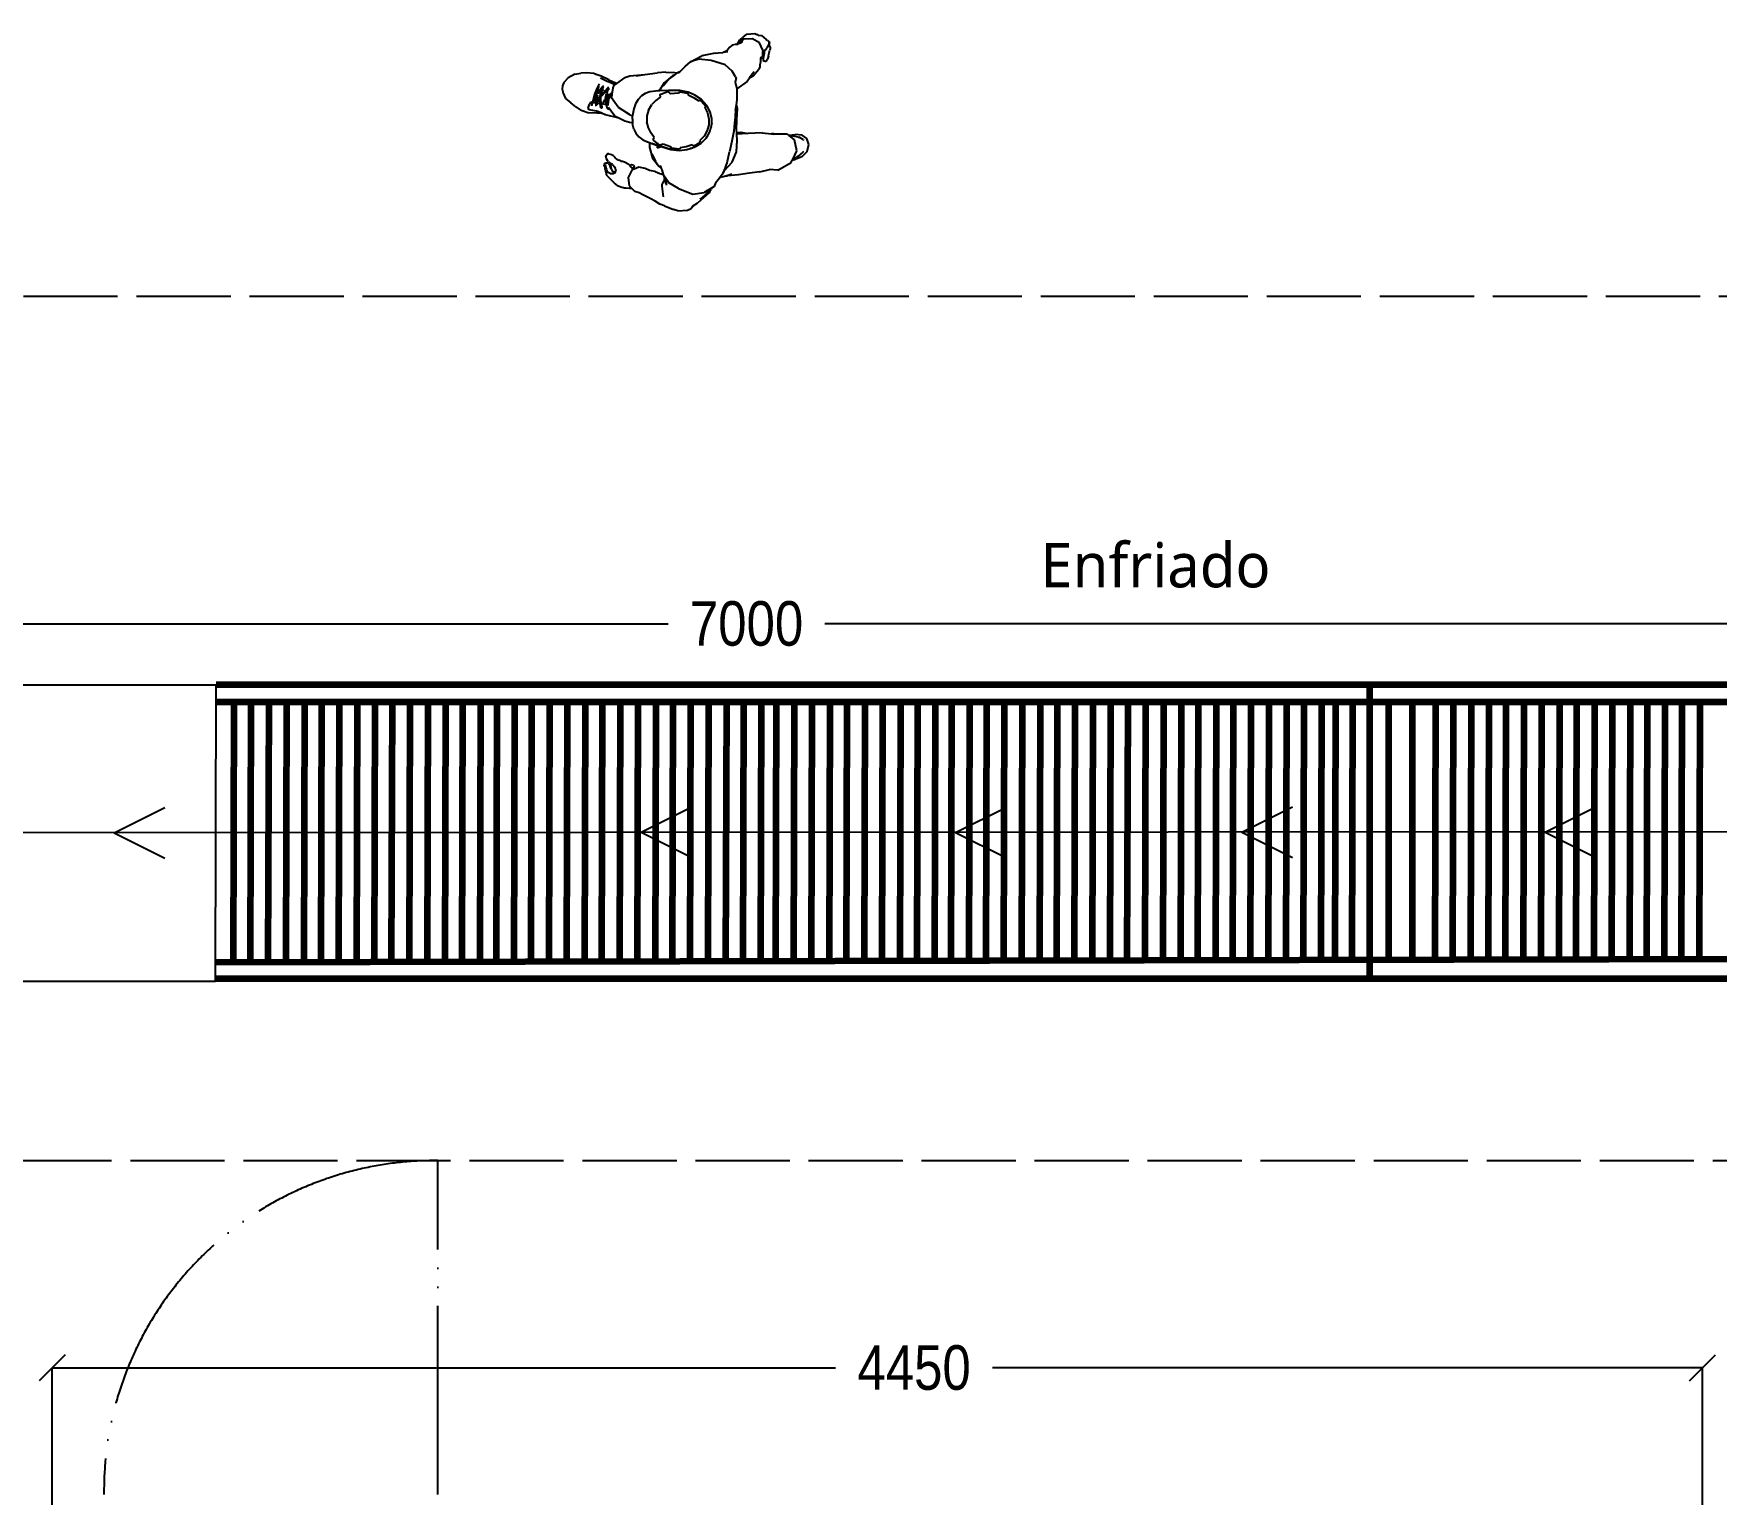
# Model space of a CAD drawing. Header units: millimetres. Extents: x 44692 to 172587, y -26854 to 14445.
# Drawn here: x 64003 to 68541, y -8084 to -4145 of the extents above; entities that cross this region are included whole.
import ezdxf

# ---------------------------------------------------------------- set-up
doc = ezdxf.new("R2010")
doc.units = ezdxf.units.MM
doc.header["$LTSCALE"] = 100
doc.linetypes.add('DASHEDX2', pattern=[3.048, 2.54, -0.508])
doc.linetypes.add('DIVIDEX2', pattern=[6.604, 5.08, -0.508, 0, -0.508, 0, -0.508])
for name, color, linetype in [('Area circulacion', 50, 'DASHEDX2'), ('Cotas secundarias', 41, 'Continuous'), ('Flujo linea A', 4, 'Continuous'), ('Maquinas', 200, 'Continuous'), ('Personal', 171, 'Continuous'), ('Puertas', 43, 'DIVIDEX2'), ('rotulo', 211, 'Continuous')]:
    doc.layers.add(name, color=color, linetype=linetype)
doc.styles.add('OpenSans', font='OpenSans-Regular.ttf')
doc.styles.add('OpenSansCondensed-Light', font='OpenSansCondensed-Light.ttf')
doc.dimstyles.new('Cotas Mateo', dxfattribs={"dimtxt": 120, "dimasz": 70, "dimexe": 0.375, "dimexo": 0.125, "dimgap": 0.1, "dimtad": 1, "dimdec": 0, "dimzin": 12, "dimdsep": 46, "dimtxsty": 'OpenSansCondensed-Light', "dimblk": 'OBLIQUE', "dimcen": 2.5, "dimazin": 3, "dimtfac": 0.5, "dimtdec": 0, "dimtmove": 2, "dimatfit": 3, "dimarcsym": 0})

# ---------------------------------------------------------------- blocks, each defined once
blk = doc.blocks.new('_OBLIQUE')
at = {"color": 0, "linetype": 'ByBlock'}
blk.add_line((-0.5, -0.5), (0.5, 0.5), dxfattribs=at)
blk = doc.blocks.new('*D77')
at = {"layer": 'Cotas secundarias', "color": 0, "lineweight": -2, "transparency": 16777216}
for p, q in [((64053.1, -8184), (64053.1, -7742.5)), ((64053.1, -7742.9), (66165.7, -7742.9)), ((68503.1, -7742.9), (66588.8, -7742.9)), ((68503.1, -8183.9), (68503.1, -7742.5))]:
    blk.add_line(p, q, dxfattribs=at)
at = {"layer": 'Defpoints', "color": 0, "transparency": 16777216}
for p in [(68503.1, -7742.9), (64053.1, -8184.1), (68503.1, -8184.1)]:
    blk.add_point(p, dxfattribs=at)
at = {"layer": 'Cotas secundarias', "color": 0, "lineweight": -2, "transparency": 16777216, "xscale": 70, "yscale": 70, "zscale": 70, "rotation": 180}
blk.add_blockref('_OBLIQUE', (64053.1, -7742.9), dxfattribs=at)
at = {"layer": 'Cotas secundarias', "color": 0, "lineweight": -2, "transparency": 16777216, "xscale": 70, "yscale": 70, "zscale": 70}
blk.add_blockref('_OBLIQUE', (68503.1, -7742.9), dxfattribs=at)
at = {"layer": 'Cotas secundarias', "color": 0, "transparency": 16777216, "insert": (66377.3, -7742.9), "char_height": 120, "attachment_point": 5, "style": 'OpenSansCondensed-Light'}
blk.add_mtext('4450', dxfattribs=at)
blk = doc.blocks.new('*D79')
at = {"layer": 'Cotas secundarias', "color": 0, "lineweight": -2, "transparency": 16777216}
for p, q in [((61893.7, -6091.3), (61893.7, -5735.9)), ((61893.7, -5736.3), (65713.9, -5736.3)), ((68893.7, -5736.3), (66137, -5736.3)), ((68893.7, -5953.4), (68893.7, -5735.9))]:
    blk.add_line(p, q, dxfattribs=at)
at = {"layer": 'Defpoints', "color": 0, "transparency": 16777216}
for p in [(68893.7, -5736.3), (68893.7, -5953.5), (61893.7, -6091.4)]:
    blk.add_point(p, dxfattribs=at)
at = {"layer": 'Cotas secundarias', "color": 0, "lineweight": -2, "transparency": 16777216, "xscale": 70, "yscale": 70, "zscale": 70, "rotation": 180}
blk.add_blockref('_OBLIQUE', (61893.7, -5736.3), dxfattribs=at)
at = {"layer": 'Cotas secundarias', "color": 0, "lineweight": -2, "transparency": 16777216, "xscale": 70, "yscale": 70, "zscale": 70}
blk.add_blockref('_OBLIQUE', (68893.7, -5736.3), dxfattribs=at)
at = {"layer": 'Cotas secundarias', "color": 0, "transparency": 16777216, "insert": (65925.5, -5736.3), "char_height": 120, "attachment_point": 5, "style": 'OpenSansCondensed-Light'}
blk.add_mtext('7000', dxfattribs=at)

msp = doc.modelspace()

# ---------------------------------------------------------------- linework, layer by layer
at = {"layer": 'Area circulacion', "color": 2, "linetype": 'DASHEDX2'}
for p, q in [((58184.399, -4852.442), (72058.876, -4852.442)), ((61825.47, -7183.835), (68762.546, -7183.835))]:
    msp.add_line(p, q, dxfattribs=at)
at = {"layer": 'Flujo linea A'}
for p, q in [((64220.008, -6299.905), (64356.732, -6231.542)), ((65640.931, -6298.718), (65777.655, -6230.356)), ((66489.381, -6299.373), (66626.105, -6231.011)), ((67260.656, -6298.341), (67397.38, -6229.978)), ((68078.737, -6298.546), (68215.462, -6230.184)), ((69004.127, -6297.33), (61893.713, -6301.358)), ((64220.008, -6299.905), (64356.732, -6368.267)), ((65640.931, -6298.718), (65777.655, -6367.08)), ((66489.381, -6299.373), (66626.105, -6367.735)), ((67260.656, -6298.341), (67397.38, -6366.703)), ((68078.737, -6298.546), (68215.462, -6366.908))]:
    msp.add_line(p, q, dxfattribs=at)
at = {"layer": 'Maquinas'}
for p, q in [((63893.713, -5901.383), (64495.566, -5901.383)), ((64493.713, -6701.333), (64495.566, -5901.383)), ((64493.713, -6701.333), (63893.713, -6701.333))]:
    msp.add_line(p, q, dxfattribs=at)
at = {"layer": 'Maquinas', "lineweight": 100}
for p, q in [((68816.958, -5901.383), (64495.566, -5901.383)), ((67606.518, -6693.351), (67606.518, -5901.383)), ((64495.46, -5947.003), (68816.958, -5946.828)), ((64541.792, -6648.569), (64543.643, -5947.13)), ((64587.808, -6648.432), (64589.66, -5946.723)), ((64635.886, -6648.289), (64637.738, -5946.85)), ((64684.057, -6648.146), (64685.909, -5946.437)), ((64732.135, -6648.003), (64733.987, -5946.564)), ((64778.152, -6647.866), (64780.004, -5946.157)), ((64826.23, -6647.723), (64828.082, -5946.284)), ((64874.414, -6647.58), (64876.266, -5945.871)), ((64922.492, -6647.437), (64924.344, -5945.997)), ((64968.509, -6647.3), (64970.361, -5945.591)), ((65016.587, -6647.157), (65018.439, -5945.718)), ((65064.758, -6647.013), (65066.61, -5945.304)), ((65112.836, -6646.87), (65114.688, -5945.431)), ((65158.852, -6646.734), (65160.705, -5945.024)), ((65206.931, -6646.591), (65208.783, -5945.151)), ((65250.93, -6646.46), (65252.771, -5949.002)), ((65299.008, -6646.317), (65300.849, -5949.129)), ((65345.025, -6646.18), (65346.864, -5949.25)), ((65393.103, -6646.037), (65394.942, -5949.377)), ((65441.274, -6645.894), (65443.112, -5949.504)), ((65489.352, -6645.751), (65491.19, -5949.631)), ((65535.368, -6645.614), (65537.205, -5949.753)), ((65583.447, -6645.471), (65585.283, -5949.88)), ((65631.631, -6645.327), (65633.466, -5950.007)), ((65679.709, -6645.184), (65681.544, -5950.134)), ((65725.726, -6645.047), (65727.56, -5950.255)), ((65773.804, -6644.904), (65775.637, -5950.382)), ((65821.974, -6644.761), (65823.807, -5950.509)), ((65870.053, -6644.618), (65871.885, -5950.636)), ((65916.069, -6644.481), (65917.901, -5950.758)), ((65964.148, -6644.338), (65965.978, -5950.885)), ((66004.752, -6644.218), (66006.582, -5950.992)), ((66052.831, -6644.075), (66054.66, -5951.119)), ((66101.015, -6643.931), (66102.843, -5951.246)), ((66149.093, -6643.788), (66150.921, -5951.373)), ((66195.11, -6643.651), (66196.937, -5951.494)), ((66243.188, -6643.508), (66245.015, -5951.621)), ((66291.359, -6643.365), (66293.184, -5951.748)), ((66339.437, -6643.222), (66341.262, -5951.875)), ((66385.453, -6643.085), (66387.278, -5951.997)), ((66433.532, -6642.942), (66435.355, -5952.124)), ((66477.531, -6642.811), (66479.354, -5952.24)), ((66525.609, -6642.668), (66527.431, -5952.367)), ((66571.625, -6642.531), (66573.447, -5952.488)), ((66619.704, -6642.388), (66621.525, -5952.615)), ((66667.874, -6642.245), (66669.695, -5952.742)), ((66715.953, -6642.102), (66717.772, -5952.869)), ((66761.969, -6641.965), (66763.788, -5952.991)), ((66810.048, -6641.822), (66811.866, -5953.118)), ((66858.232, -6641.679), (66860.049, -5953.245)), ((66906.31, -6641.536), (66908.127, -5953.372)), ((66952.326, -6641.399), (66954.142, -5953.493)), ((67000.405, -6641.256), (67002.22, -5953.62)), ((67048.575, -6641.113), (67050.39, -5953.747)), ((67096.654, -6640.97), (67098.468, -5953.874)), ((67142.67, -6640.833), (67144.483, -5953.996)), ((67190.748, -6640.69), (67192.561, -5954.123)), ((67236.602, -6640.553), (67238.414, -5954.244)), ((67284.681, -6640.41), (67286.492, -5954.371)), ((67332.851, -6640.267), (67334.662, -5954.498)), ((67380.93, -6640.124), (67382.739, -5954.625)), ((67426.946, -6639.987), (67428.755, -5954.746)), ((67475.025, -6639.844), (67476.833, -5954.873)), ((67512.424, -6639.733), (67514.231, -5954.972)), ((67558.44, -6639.596), (67560.247, -5955.093)), ((67657.369, -6641.882), (67657.341, -5946.875)), ((67721.144, -6641.744), (67721.116, -5946.872)), ((67782.065, -6642.531), (67783.886, -5952.488)), ((67830.143, -6642.388), (67831.964, -5952.615)), ((67878.314, -6642.245), (67880.134, -5952.742)), ((67926.392, -6642.102), (67928.212, -5952.869)), ((67972.408, -6641.965), (67974.227, -5952.991)), ((68020.487, -6641.822), (68022.305, -5953.118)), ((68068.671, -6641.679), (68070.488, -5953.245)), ((68116.749, -6641.536), (68118.566, -5953.372)), ((68162.766, -6641.399), (68164.582, -5953.493)), ((68210.844, -6641.256), (68212.659, -5953.62)), ((68259.015, -6641.113), (68260.829, -5953.747)), ((68307.093, -6640.97), (68308.907, -5953.874)), ((68353.109, -6640.833), (68354.922, -5953.996)), ((68401.188, -6640.69), (68403, -5954.123)), ((68447.042, -6640.553), (68448.853, -5954.244)), ((68495.12, -6640.41), (68496.931, -5954.371)), ((64493.835, -6648.712), (68817.855, -6639.376)), ((64493.732, -6693.351), (68816.958, -6693.277))]:
    msp.add_line(p, q, dxfattribs=at)
at = {"layer": 'Personal'}
for p, q in [((65895.108, -4174.557), (65887.075, -4176.311)), ((65898.905, -4174.047), (65895.108, -4174.557)), ((65901.042, -4171.933), (65898.905, -4174.047)), ((65899.78, -4173.93), (65898.905, -4174.047)), ((65917.043, -4159.804), (65899.78, -4173.93)), ((65901.711, -4173.67), (65899.78, -4173.93)), ((65901.042, -4171.933), (65907.814, -4162.009)), ((65903.337, -4169.102), (65901.042, -4171.933)), ((65907.973, -4170.245), (65901.711, -4173.67)), ((65909.429, -4161.556), (65903.337, -4169.102)), ((65914.704, -4155.56), (65907.814, -4162.009)), ((65912.571, -4167.56), (65907.973, -4170.245)), ((65913.972, -4166.316), (65912.571, -4167.56)), ((65915.473, -4165.987), (65913.972, -4166.316)), ((65914.704, -4155.56), (65915.912, -4154.478)), ((65925.007, -4146.721), (65915.912, -4154.478)), ((65941.183, -4159.219), (65917.043, -4159.804)), ((65925.007, -4146.721), (65937.069, -4145.341)), ((65937.069, -4145.341), (65948.195, -4144.92)), ((65960.439, -4170.122), (65941.183, -4159.219)), ((65948.195, -4144.92), (65953.509, -4146.873)), ((65957.252, -4148.827), (65953.509, -4146.873)), ((65957.252, -4148.827), (65965.432, -4150.112)), ((65969.336, -4189.271), (65960.439, -4170.122)), ((65965.432, -4150.112), (65972.437, -4154.922)), ((65972.437, -4154.922), (65978.252, -4160.957)), ((65982.029, -4163.132), (65978.252, -4160.957)), ((65986.803, -4173.574), (65980.1, -4182.885)), ((65982.029, -4163.132), (65986.431, -4167.148)), ((65986.803, -4173.574), (65986.431, -4167.148)), ((65986.431, -4167.148), (65987.092, -4169.837)), ((65986.803, -4173.574), (65986.805, -4176.226)), ((65987.707, -4176.84), (65987.092, -4169.837)), ((65774.357, -4221.143), (65804.657, -4205.03)), ((65797.132, -4214.176), (65774.357, -4221.143)), ((65829.945, -4217.753), (65797.132, -4214.176)), ((65813.66, -4202.529), (65804.657, -4205.03)), ((65840.695, -4197.672), (65813.66, -4202.529)), ((65867.705, -4229.205), (65829.945, -4217.753)), ((65840.695, -4197.672), (65848.519, -4197.005)), ((65848.519, -4197.005), (65861.819, -4196.191)), ((65862.199, -4196.122), (65861.819, -4196.191)), ((65875.34, -4193.707), (65862.199, -4196.122)), ((65862.469, -4196.021), (65862.199, -4196.122)), ((65868.872, -4193.293), (65862.469, -4196.021)), ((65874.541, -4188.763), (65868.872, -4193.293)), ((65880.821, -4180.978), (65874.541, -4188.763)), ((65887.075, -4176.311), (65880.821, -4180.978)), ((65962.976, -4215.844), (65962.875, -4221.859)), ((65963.144, -4214.554), (65962.976, -4215.844)), ((65963.352, -4212.956), (65963.144, -4214.554)), ((65963.856, -4213.229), (65963.144, -4214.554)), ((65963.766, -4209.772), (65963.352, -4212.956)), ((65963.352, -4212.956), (65963.822, -4212.006)), ((65963.705, -4212.163), (65963.822, -4212.006)), ((65963.822, -4212.006), (65965.95, -4207.71)), ((65963.856, -4213.229), (65968.023, -4208.293)), ((65966.27, -4208.736), (65963.856, -4213.229)), ((65966.27, -4208.736), (65965.95, -4207.71)), ((65968.023, -4208.293), (65966.27, -4208.736)), ((65968.272, -4204.684), (65968.023, -4208.293)), ((65968.894, -4195.673), (65968.272, -4204.684)), ((65968.566, -4204.508), (65968.272, -4204.684)), ((65968.566, -4204.508), (65971.172, -4201.648)), ((65969.336, -4189.271), (65968.894, -4195.673)), ((65968.894, -4195.673), (65970.879, -4193.758)), ((65970.167, -4212.072), (65969.919, -4214.68)), ((65969.919, -4214.68), (65970.418, -4217.049)), ((65970.786, -4207.933), (65970.167, -4212.072)), ((65970.167, -4212.072), (65970.213, -4212.437)), ((65973.133, -4219.442), (65970.418, -4217.049)), ((65972.327, -4201.236), (65970.786, -4207.933)), ((65970.879, -4193.758), (65972.373, -4192.386)), ((65972.091, -4199.101), (65971.172, -4201.648)), ((65972.449, -4193.627), (65972.091, -4199.101)), ((65972.794, -4198.948), (65972.327, -4201.236)), ((65972.373, -4192.386), (65974.154, -4190.753)), ((65972.373, -4192.386), (65972.449, -4193.627)), ((65973.25, -4195.737), (65972.794, -4198.948)), ((65973.25, -4195.737), (65972.808, -4199.52)), ((65973.05, -4201.79), (65972.808, -4199.52)), ((65975.903, -4220.196), (65973.133, -4219.442)), ((65974.154, -4190.753), (65973.25, -4195.737)), ((65974.154, -4190.753), (65976.277, -4188.805)), ((65978.152, -4219.827), (65975.903, -4220.196)), ((65976.277, -4188.805), (65980.1, -4182.885)), ((65980.489, -4217.682), (65978.152, -4219.827)), ((65980.489, -4217.682), (65982.267, -4213.845)), ((65982.997, -4211.376), (65982.267, -4213.845)), ((65984.68, -4205.227), (65982.997, -4211.376)), ((65984.68, -4205.227), (65985.78, -4200.609)), ((65985.657, -4200.752), (65985.846, -4199.926)), ((65985.846, -4199.926), (65985.78, -4200.609)), ((65985.846, -4199.926), (65987.359, -4193.287)), ((65987.359, -4193.287), (65988.164, -4189.565)), ((65988.971, -4180.758), (65987.707, -4176.84)), ((65989.183, -4184.631), (65988.164, -4189.565)), ((65988.971, -4180.758), (65989.183, -4184.631)), ((65444.048, -4264.16), (65433.215, -4276.919)), ((65462.376, -4254.609), (65444.048, -4264.16)), ((65462.376, -4254.609), (65478.753, -4251.675)), ((65494.97, -4250.624), (65478.753, -4251.675)), ((65513.95, -4252.392), (65494.97, -4250.624)), ((65519.749, -4254.677), (65513.95, -4252.392)), ((65519.749, -4254.677), (65516.906, -4253.615)), ((65533.407, -4259.782), (65519.749, -4254.677)), ((65531.984, -4264.343), (65551.275, -4274.12)), ((65553.967, -4269.542), (65533.407, -4259.782)), ((65597.599, -4263.136), (65574.802, -4279.44)), ((65597.599, -4263.136), (65610.828, -4258.32)), ((65610.828, -4258.32), (65651.577, -4255.006)), ((65627.929, -4258.376), (65651.577, -4255.006)), ((65651.577, -4255.006), (65685.158, -4250.221)), ((65707.797, -4248.98), (65685.158, -4250.221)), ((65726.242, -4258.45), (65703.503, -4277.485)), ((65707.797, -4248.98), (65731.864, -4249.506)), ((65730.366, -4256.561), (65717.142, -4266.758)), ((65726.242, -4258.45), (65717.142, -4266.758)), ((65730.366, -4256.561), (65726.242, -4258.45)), ((65738.279, -4250.46), (65730.366, -4256.561)), ((65731.864, -4249.506), (65738.279, -4250.46)), ((65740.716, -4248.581), (65738.279, -4250.46)), ((65740.716, -4248.581), (65747.193, -4246.132)), ((65742.004, -4251.495), (65747.193, -4246.132)), ((65747.193, -4246.132), (65759.717, -4233.187)), ((65759.717, -4233.187), (65774.357, -4221.143)), ((65886.977, -4245.823), (65867.705, -4229.205)), ((65896.022, -4261.814), (65886.977, -4245.823)), ((65896.022, -4261.814), (65897.144, -4263.87)), ((65897.144, -4263.87), (65896.088, -4273.122)), ((65933.651, -4264.798), (65927.188, -4273.84)), ((65933.839, -4264.491), (65933.651, -4264.798)), ((65940.43, -4253.73), (65933.839, -4264.491)), ((65933.839, -4264.491), (65937.154, -4262.713)), ((65937.154, -4262.713), (65943.266, -4258.535)), ((65946.192, -4248.094), (65940.43, -4253.73)), ((65943.266, -4258.535), (65959.038, -4240.312)), ((65961.66, -4234.153), (65959.038, -4240.312)), ((65961.729, -4229.26), (65961.66, -4234.153)), ((65962.875, -4221.859), (65961.729, -4229.26)), ((65429.305, -4285.337), (65428.275, -4294.444)), ((65428.275, -4294.444), (65431.038, -4305.377)), ((65433.215, -4276.919), (65429.305, -4285.337)), ((65431.038, -4305.377), (65437.592, -4319.729)), ((65515.224, -4308.366), (65510.634, -4325.96)), ((65518.035, -4309.018), (65513.708, -4326.182)), ((65522.443, -4291.032), (65515.224, -4308.366)), ((65524.837, -4292.471), (65518.035, -4309.018)), ((65520.876, -4312.708), (65523.644, -4300.161)), ((65527.561, -4281.744), (65522.443, -4291.032)), ((65523.79, -4309.593), (65523.105, -4312.595)), ((65523.644, -4300.161), (65525.827, -4292.215)), ((65524.91, -4304.686), (65524.461, -4305.364)), ((65527.618, -4287.495), (65524.837, -4292.471)), ((65530.513, -4296.227), (65524.91, -4304.686)), ((65525.699, -4301.23), (65524.91, -4304.686)), ((65525.655, -4307.357), (65525.683, -4307.289)), ((65532.193, -4298.051), (65525.683, -4307.289)), ((65525.699, -4301.23), (65526.637, -4298.326)), ((65528.503, -4280.389), (65527.561, -4281.744)), ((65532.838, -4304.074), (65529.315, -4316.012)), ((65538.102, -4287.039), (65530.513, -4296.227)), ((65539.649, -4289.295), (65532.193, -4298.051)), ((65538.379, -4292.401), (65532.838, -4304.074)), ((65534.705, -4309.228), (65533.385, -4310.71)), ((65544.689, -4302.901), (65534.66, -4313.56)), ((65542.001, -4301.043), (65534.705, -4309.228)), ((65535.899, -4305.181), (65534.705, -4309.228)), ((65537.455, -4301.699), (65535.899, -4305.181)), ((65539.548, -4285.773), (65538.102, -4287.039)), ((65538.379, -4292.401), (65538.701, -4291.704)), ((65539.818, -4296.408), (65538.425, -4299.525)), ((65539.649, -4289.295), (65540.062, -4288.982)), ((65551.873, -4291.346), (65542.001, -4301.043)), ((65550.093, -4297.865), (65544.689, -4302.901)), ((65544.926, -4318.969), (65547.535, -4306.024)), ((65550.093, -4297.865), (65547.535, -4306.024)), ((65554.085, -4294.144), (65550.093, -4297.865)), ((65557.555, -4307.682), (65550.253, -4315.07)), ((65551.65, -4307.685), (65550.253, -4315.07)), ((65570.52, -4282.502), (65551.275, -4274.12)), ((65552.115, -4305.942), (65551.65, -4307.685)), ((65554.137, -4290.434), (65551.873, -4291.346)), ((65570.834, -4282.278), (65552.938, -4273.515)), ((65562.743, -4309.588), (65553.39, -4321.85)), ((65553.967, -4269.542), (65570.481, -4277.064)), ((65554.085, -4294.144), (65555.559, -4293.592)), ((65560.835, -4309.44), (65554.596, -4315.584)), ((65560.836, -4309.723), (65554.596, -4315.584)), ((65563.803, -4302.588), (65557.555, -4307.682)), ((65562.976, -4308.048), (65560.836, -4309.723)), ((65561.402, -4318.449), (65562.743, -4309.588)), ((65562.743, -4309.588), (65562.976, -4308.048)), ((65562.976, -4308.048), (65563.803, -4302.588)), ((65563.803, -4302.588), (65565.484, -4291.483)), ((65565.484, -4291.483), (65568.121, -4284.218)), ((65570.52, -4282.502), (65568.121, -4284.218)), ((65570.481, -4277.064), (65574.802, -4279.44)), ((65570.834, -4282.278), (65570.52, -4282.502)), ((65574.627, -4279.565), (65570.834, -4282.278)), ((65574.402, -4279.447), (65574.627, -4279.565)), ((65574.802, -4279.44), (65574.627, -4279.565)), ((65651.725, -4306.225), (65641.891, -4312.859)), ((65664.618, -4301.744), (65651.725, -4306.225)), ((65679.601, -4299.975), (65664.618, -4301.744)), ((65679.601, -4299.975), (65680.034, -4299.933)), ((65685.956, -4299.545), (65680.034, -4299.933)), ((65689.9, -4299.279), (65685.956, -4299.545)), ((65703.503, -4277.485), (65689.9, -4299.279)), ((65691.241, -4299.188), (65689.9, -4299.279)), ((65714.995, -4298.192), (65691.241, -4299.188)), ((65692.025, -4308.868), (65693.996, -4307.715)), ((65692.025, -4308.868), (65692.982, -4315.83)), ((65693.996, -4307.715), (65713.491, -4300.888)), ((65717.142, -4266.758), (65700.698, -4286.179)), ((65713.491, -4300.888), (65715.088, -4302.166)), ((65745.251, -4298.04), (65714.995, -4298.192)), ((65715.088, -4302.166), (65715.04, -4302.18)), ((65715.088, -4302.166), (65720.851, -4307.029)), ((65720.851, -4307.029), (65718.704, -4307.161)), ((65742.054, -4305.728), (65720.851, -4307.029)), ((65742.054, -4305.728), (65744.727, -4301.792)), ((65744.727, -4301.792), (65745.7, -4301.518)), ((65768.005, -4302.543), (65745.251, -4298.04)), ((65745.7, -4301.518), (65766.135, -4305.127)), ((65766.135, -4305.127), (65766.97, -4306.043)), ((65766.97, -4306.043), (65767.848, -4310.006)), ((65767.848, -4310.006), (65782.307, -4316.966)), ((65786.164, -4310.427), (65768.005, -4302.543)), ((65803.651, -4322.697), (65786.164, -4310.427)), ((65896.554, -4282.354), (65896.088, -4273.122)), ((65896.554, -4282.354), (65899.695, -4293.359)), ((65927.188, -4273.84), (65899.695, -4293.359)), ((65899.695, -4293.359), (65900.023, -4294.506)), ((65900.622, -4323.544), (65900.023, -4294.506)), ((65437.592, -4319.729), (65451.326, -4331.596)), ((65465.146, -4342.518), (65451.326, -4331.596)), ((65465.146, -4342.518), (65479.414, -4352.227)), ((65481.893, -4353.487), (65479.414, -4352.227)), ((65497.064, -4358.536), (65481.893, -4353.487)), ((65498.074, -4345.834), (65501.905, -4335.293)), ((65501.376, -4350.717), (65498.074, -4345.834)), ((65520.894, -4353.571), (65501.376, -4350.717)), ((65505.551, -4328.961), (65501.905, -4335.293)), ((65505.551, -4328.961), (65509.579, -4330.089)), ((65507.862, -4336.806), (65507.117, -4339.08)), ((65507.117, -4339.08), (65507.341, -4339.166)), ((65509.579, -4330.089), (65507.862, -4336.806)), ((65510.634, -4325.96), (65509.579, -4330.089)), ((65512.323, -4330.602), (65519.511, -4331.742)), ((65513.708, -4326.182), (65512.687, -4329.857)), ((65515.87, -4326.626), (65515.143, -4328.237)), ((65519.726, -4316.835), (65515.87, -4326.626)), ((65519.511, -4331.742), (65519.357, -4337.871)), ((65519.357, -4337.871), (65519.703, -4340.655)), ((65519.673, -4325.3), (65519.511, -4331.742)), ((65520.111, -4320.722), (65519.673, -4325.3)), ((65520.728, -4314.255), (65519.726, -4316.835)), ((65520.728, -4314.255), (65520.111, -4320.722)), ((65520.876, -4312.708), (65520.728, -4314.255)), ((65535.813, -4359.346), (65520.894, -4353.571)), ((65521.96, -4333.987), (65521.917, -4336.423)), ((65521.917, -4336.423), (65521.936, -4336.575)), ((65521.973, -4332.045), (65529.841, -4332.77)), ((65522.121, -4324.703), (65521.997, -4331.869)), ((65523.039, -4313.406), (65522.121, -4324.703)), ((65523.105, -4312.595), (65523.039, -4313.406)), ((65526.345, -4323.132), (65524.288, -4328.698)), ((65529.304, -4317.395), (65526.345, -4323.132)), ((65529.233, -4323.447), (65528.922, -4324.202)), ((65529.216, -4328.315), (65529.233, -4323.447)), ((65529.216, -4328.315), (65529.841, -4332.77)), ((65529.233, -4323.447), (65529.255, -4323.405)), ((65529.255, -4323.405), (65529.304, -4317.395)), ((65529.304, -4317.395), (65529.315, -4316.012)), ((65529.841, -4332.77), (65531.075, -4341.557)), ((65531.075, -4341.557), (65533.07, -4344.733)), ((65532.559, -4327.791), (65532.632, -4317.253)), ((65532.559, -4327.791), (65533.311, -4333.09)), ((65532.632, -4317.253), (65534.66, -4313.56)), ((65532.632, -4317.253), (65532.64, -4316.231)), ((65532.816, -4315.632), (65532.64, -4316.231)), ((65533.07, -4344.733), (65533.819, -4344.739)), ((65533.311, -4333.09), (65536.023, -4333.341)), ((65533.311, -4333.09), (65534.284, -4339.957)), ((65533.827, -4344.692), (65533.819, -4344.739)), ((65533.819, -4344.739), (65536.358, -4344.714)), ((65534.284, -4339.957), (65535.661, -4342.255)), ((65535.661, -4342.255), (65535.987, -4342.808)), ((65536.023, -4333.341), (65546.788, -4336.195)), ((65536.358, -4344.714), (65536.523, -4343.555)), ((65542.005, -4323.415), (65537.515, -4331.86)), ((65545.035, -4320.349), (65542.005, -4323.415)), ((65542.069, -4330.199), (65545.141, -4324.894)), ((65544.926, -4318.969), (65545.035, -4320.349)), ((65545.035, -4320.349), (65545.376, -4324.663)), ((65545.376, -4324.663), (65545.141, -4324.894)), ((65545.376, -4324.663), (65545.926, -4331.63)), ((65545.926, -4331.63), (65546.788, -4336.195)), ((65546.788, -4336.195), (65548.292, -4344.155)), ((65548.292, -4344.155), (65550.436, -4347.52)), ((65550.099, -4315.881), (65549.438, -4319.377)), ((65549.438, -4319.377), (65549.531, -4320.571)), ((65554.596, -4315.584), (65549.531, -4320.571)), ((65549.531, -4320.571), (65550.366, -4331.235)), ((65550.253, -4315.07), (65550.073, -4315.252)), ((65550.366, -4331.235), (65551.423, -4337.423)), ((65550.436, -4347.52), (65551.262, -4347.82)), ((65551.262, -4347.82), (65554.394, -4347.827)), ((65551.359, -4347.513), (65551.334, -4347.59)), ((65551.423, -4337.423), (65551.687, -4337.493)), ((65551.423, -4337.423), (65551.557, -4338.138)), ((65551.557, -4338.138), (65551.551, -4338.171)), ((65551.551, -4338.171), (65551.594, -4338.427)), ((65553.39, -4321.85), (65551.707, -4336.733)), ((65552.398, -4343.457), (65553.66, -4345.025)), ((65553.66, -4345.025), (65553.757, -4345.193)), ((65553.757, -4345.193), (65571.396, -4367.067)), ((65554.394, -4347.827), (65554.514, -4347.347)), ((65579.081, -4342.802), (65561.402, -4318.449)), ((65579.081, -4342.802), (65580.54, -4343.742)), ((65608.373, -4361.614), (65580.54, -4343.742)), ((65592.796, -4351.724), (65580.54, -4343.742)), ((65592.879, -4351.821), (65592.796, -4351.724)), ((65609.451, -4362.569), (65592.796, -4351.724)), ((65621.843, -4347.882), (65618.681, -4360.895)), ((65626.237, -4334.434), (65621.843, -4347.882)), ((65633.011, -4322.747), (65626.237, -4334.434)), ((65641.891, -4312.859), (65633.011, -4322.747)), ((65661.407, -4350.874), (65657.037, -4366.335)), ((65661.407, -4350.874), (65669.989, -4336.412)), ((65681.188, -4324.78), (65669.989, -4336.412)), ((65692.982, -4315.83), (65681.188, -4324.78)), ((65782.307, -4316.966), (65796.819, -4326.511)), ((65801.687, -4324.937), (65796.819, -4326.511)), ((65801.687, -4324.937), (65803.046, -4325.914)), ((65803.046, -4325.914), (65815.44, -4340.35)), ((65818.137, -4338.854), (65803.651, -4322.697)), ((65813.191, -4344.147), (65815.44, -4340.35)), ((65813.191, -4344.147), (65820.243, -4358.497)), ((65827.055, -4355.379), (65818.137, -4338.854)), ((65831.717, -4374.406), (65827.055, -4355.379)), ((65896.052, -4351.948), (65893.621, -4380.477)), ((65896.052, -4351.948), (65898.481, -4336.852)), ((65898.481, -4336.852), (65900.622, -4323.544)), ((65901.185, -4346.692), (65898.481, -4336.852)), ((65899.573, -4376.761), (65901.185, -4346.692)), ((65521.585, -4359.019), (65497.064, -4358.536)), ((65531.803, -4359.738), (65521.585, -4359.019)), ((65521.587, -4357.957), (65527.145, -4358.688)), ((65527.145, -4358.688), (65521.933, -4357.512)), ((65531.803, -4359.738), (65527.145, -4358.688)), ((65544.16, -4362.525), (65531.803, -4359.738)), ((65535.813, -4359.346), (65544.16, -4362.525)), ((65544.16, -4362.525), (65580.821, -4371.854)), ((65571.396, -4367.067), (65580.821, -4371.854)), ((65580.821, -4371.854), (65597.552, -4380.351)), ((65597.552, -4380.351), (65610.02, -4383.777)), ((65609.451, -4362.569), (65617.557, -4366.581)), ((65610.02, -4383.777), (65618.136, -4384.628)), ((65618.362, -4366.946), (65617.756, -4366.849)), ((65617.926, -4375.197), (65617.919, -4375.259)), ((65617.919, -4375.259), (65618.136, -4384.628)), ((65617.926, -4375.197), (65618.362, -4366.946)), ((65618.136, -4384.628), (65618.22, -4388.382)), ((65621.561, -4402.33), (65618.22, -4388.382)), ((65618.681, -4360.895), (65618.362, -4366.946)), ((65657.037, -4366.335), (65656.711, -4382.395)), ((65660.718, -4398.725), (65656.711, -4382.395)), ((65668.037, -4413.126), (65660.718, -4398.725)), ((65823.81, -4391.159), (65819.544, -4406.482)), ((65820.243, -4358.497), (65824.197, -4375.252)), ((65824.197, -4375.252), (65823.81, -4391.159)), ((65826.453, -4409.776), (65829.534, -4398.897)), ((65829.534, -4398.897), (65829.827, -4397.863)), ((65830.312, -4398.838), (65829.534, -4398.897)), ((65829.827, -4397.863), (65830.138, -4396.764)), ((65829.827, -4397.863), (65830.59, -4397.803)), ((65830.138, -4396.764), (65831.363, -4392.439)), ((65830.59, -4397.803), (65830.138, -4396.764)), ((65830.59, -4397.803), (65830.312, -4398.838)), ((65831.363, -4392.439), (65831.442, -4388.385)), ((65831.442, -4388.385), (65831.463, -4387.308)), ((65831.442, -4388.385), (65832.111, -4387.57)), ((65831.463, -4387.308), (65831.484, -4386.254)), ((65832.111, -4387.57), (65831.463, -4387.308)), ((65831.484, -4386.254), (65831.717, -4374.406)), ((65831.484, -4386.254), (65832.139, -4386.518)), ((65832.139, -4386.518), (65832.111, -4387.57)), ((65893.14, -4385.84), (65891.176, -4407.739)), ((65894.726, -4377.52), (65893.14, -4385.84)), ((65893.621, -4380.477), (65893.14, -4385.84)), ((65898.83, -4404.497), (65899.573, -4376.761)), ((65621.561, -4402.33), (65626.9, -4413.587)), ((65626.9, -4413.587), (65634.593, -4422.961)), ((65634.593, -4422.961), (65645.412, -4430.823)), ((65634.593, -4422.961), (65634.801, -4423.214)), ((65634.801, -4423.214), (65645.412, -4430.823)), ((65645.412, -4430.823), (65658.275, -4436.382)), ((65645.795, -4431.041), (65645.412, -4430.823)), ((65645.795, -4431.041), (65658.689, -4436.648)), ((65658.275, -4436.382), (65670.141, -4440.926)), ((65658.689, -4436.648), (65663.917, -4438.636)), ((65663.917, -4438.636), (65663.895, -4452.37)), ((65663.917, -4438.636), (65670.474, -4441.129)), ((65676.716, -4425.136), (65668.037, -4413.126)), ((65692.581, -4448.711), (65670.141, -4440.926)), ((65670.474, -4441.129), (65685.327, -4446.244)), ((65673.74, -4431.669), (65676.716, -4425.136)), ((65675.33, -4433.056), (65673.74, -4431.669)), ((65692.011, -4445.243), (65675.33, -4433.056)), ((65685.327, -4446.244), (65684.601, -4452.721)), ((65685.327, -4446.244), (65692.581, -4448.711)), ((65693.853, -4444.869), (65692.011, -4445.243)), ((65693.853, -4444.869), (65700.818, -4441.667)), ((65700.818, -4441.667), (65720.724, -4449.1)), ((65779.148, -4445.157), (65762.49, -4450.065)), ((65779.148, -4445.157), (65783.329, -4448.258)), ((65784.979, -4447.266), (65800.967, -4437.538)), ((65789.589, -4448.001), (65803.122, -4439.809)), ((65789.589, -4448.001), (65802.988, -4439.953)), ((65810.886, -4421.378), (65799.955, -4433.045)), ((65800.967, -4437.538), (65799.955, -4433.045)), ((65800.512, -4436.497), (65800.425, -4436.616)), ((65800.425, -4436.616), (65800.521, -4436.517)), ((65800.513, -4436.821), (65800.603, -4436.705)), ((65802.988, -4439.953), (65803.122, -4439.809)), ((65803.122, -4439.809), (65816.448, -4426.6)), ((65803.122, -4439.809), (65816.308, -4426.805)), ((65819.544, -4406.482), (65810.886, -4421.378)), ((65816.448, -4426.6), (65816.308, -4426.805)), ((65816.448, -4426.6), (65820.777, -4419.321)), ((65820.777, -4419.321), (65826.368, -4409.958)), ((65826.453, -4409.776), (65826.368, -4409.958)), ((65885.998, -4435.093), (65879.717, -4463.539)), ((65891.176, -4407.739), (65885.998, -4435.093)), ((65898.301, -4463.614), (65899.842, -4433.085)), ((65899.065, -4411.123), (65898.83, -4404.497)), ((65899.065, -4411.123), (65910.244, -4410.312)), ((65899.245, -4416.223), (65899.065, -4411.123)), ((65928.89, -4414.544), (65899.245, -4416.223)), ((65899.842, -4433.085), (65899.245, -4416.223)), ((65910.244, -4410.312), (65928.89, -4414.544)), ((65929.806, -4414.492), (65928.89, -4414.544)), ((65967.647, -4412.261), (65929.806, -4414.492)), ((65967.647, -4412.261), (65992.549, -4415.281)), ((65999.387, -4414.896), (65992.549, -4415.281)), ((65992.549, -4415.281), (65998.023, -4415.945)), ((65999.387, -4414.896), (66034.405, -4415.103)), ((66039.405, -4419.042), (66034.405, -4415.103)), ((66039.405, -4419.042), (66056.821, -4417.2)), ((66039.657, -4419.241), (66039.405, -4419.042)), ((66039.657, -4419.241), (66053.999, -4418.308)), ((66040.507, -4419.91), (66039.657, -4419.241)), ((66046.217, -4420.468), (66040.507, -4419.91)), ((66055.052, -4431.366), (66040.507, -4419.91)), ((66065.11, -4423.629), (66046.217, -4420.468)), ((66061.505, -4460.66), (66055.052, -4431.366)), ((66075.777, -4418.61), (66056.821, -4417.2)), ((66065.11, -4423.629), (66067.271, -4424.042)), ((66078.704, -4431.165), (66067.271, -4424.042)), ((66088.16, -4427.457), (66075.777, -4418.61)), ((66078.704, -4431.165), (66080.118, -4432.202)), ((66093.535, -4444.228), (66088.16, -4427.457)), ((66088.78, -4463.108), (66093.535, -4444.228)), ((65546.411, -4474.404), (65549.24, -4469.742)), ((65546.732, -4478.623), (65546.411, -4474.404)), ((65548.113, -4482.408), (65546.732, -4478.623)), ((65550.528, -4486.651), (65548.113, -4482.408)), ((65549.24, -4469.742), (65551.585, -4469.404)), ((65551.585, -4469.404), (65549.538, -4469.894)), ((65553.264, -4490.086), (65550.528, -4486.651)), ((65554.396, -4468.73), (65551.585, -4469.404)), ((65553.264, -4490.086), (65556.516, -4492.99)), ((65554.396, -4468.73), (65558.029, -4469.637)), ((65558.029, -4469.637), (65561.107, -4471.163)), ((65561.107, -4471.163), (65563.47, -4472.376)), ((65566.822, -4474.337), (65563.47, -4472.376)), ((65566.822, -4474.337), (65570.847, -4478.684)), ((65572.474, -4480.412), (65570.847, -4478.684)), ((65576.028, -4484.078), (65572.474, -4480.412)), ((65578.094, -4485.357), (65576.028, -4484.078)), ((65577.188, -4485.188), (65578.094, -4485.357)), ((65578.094, -4485.357), (65581.096, -4485.919)), ((65585.472, -4487.902), (65581.096, -4485.919)), ((65586.677, -4488.576), (65585.472, -4487.902)), ((65586.677, -4488.576), (65586.708, -4488.57)), ((65586.708, -4488.57), (65587.581, -4488.408)), ((65586.847, -4488.672), (65586.708, -4488.57)), ((65586.847, -4488.672), (65586.887, -4488.667)), ((65586.887, -4488.667), (65587.582, -4488.589)), ((65588.497, -4489.539), (65586.887, -4488.667)), ((65587.581, -4488.408), (65590.692, -4488.488)), ((65588.497, -4489.539), (65588.306, -4489.489)), ((65593.832, -4490.905), (65588.497, -4489.539)), ((65590.692, -4488.488), (65593.341, -4490.044)), ((65593.341, -4490.044), (65593.832, -4490.905)), ((65596.74, -4491.65), (65593.832, -4490.905)), ((65608.175, -4498.131), (65596.74, -4491.65)), ((65663.895, -4452.37), (65671.768, -4480.365)), ((65670.144, -4469.195), (65680.001, -4489.388)), ((65671.768, -4480.365), (65688.739, -4502.724)), ((65680.001, -4489.388), (65688.739, -4502.724)), ((65684.601, -4452.721), (65695.492, -4449.645)), ((65721.512, -4457.597), (65692.581, -4448.711)), ((65692.581, -4448.711), (65692.906, -4448.854)), ((65692.906, -4448.854), (65695.492, -4449.645)), ((65695.492, -4449.645), (65721.512, -4457.597)), ((65720.724, -4449.1), (65722.104, -4453.808)), ((65721.512, -4457.597), (65744.587, -4459.92)), ((65721.512, -4457.597), (65721.643, -4457.651)), ((65721.643, -4457.651), (65744.54, -4459.956)), ((65722.994, -4454.132), (65722.104, -4453.808)), ((65743.583, -4456.648), (65722.994, -4454.132)), ((65744.624, -4456.223), (65743.583, -4456.648)), ((65744.54, -4459.956), (65744.587, -4459.92)), ((65744.587, -4459.92), (65764.257, -4457.673)), ((65744.587, -4459.92), (65764.151, -4457.737)), ((65746.641, -4452.511), (65744.624, -4456.223)), ((65762.49, -4450.065), (65746.641, -4452.511)), ((65764.151, -4457.737), (65764.257, -4457.673)), ((65764.257, -4457.673), (65773.054, -4454.817)), ((65773.077, -4454.815), (65773.054, -4454.817)), ((65773.077, -4454.815), (65780.45, -4452.402)), ((65777.284, -4454.504), (65773.077, -4454.815)), ((65780.45, -4452.402), (65777.284, -4454.504)), ((65780.482, -4452.381), (65780.45, -4452.402)), ((65780.482, -4452.381), (65784.428, -4451.1)), ((65784.979, -4447.266), (65783.329, -4448.258)), ((65784.428, -4451.1), (65784.477, -4451.07)), ((65784.564, -4451.042), (65784.477, -4451.07)), ((65784.564, -4451.042), (65789.589, -4448.001)), ((65865.318, -4515.012), (65886.321, -4491.86)), ((65873.324, -4492.894), (65879.717, -4463.539)), ((65886.321, -4491.86), (65898.301, -4463.614)), ((66045.785, -4492.73), (66048.898, -4486.378)), ((66048.898, -4486.378), (66050.07, -4483.987)), ((66048.898, -4486.378), (66056.248, -4484.215)), ((66050.07, -4483.987), (66061.505, -4460.66)), ((66050.07, -4483.987), (66059.05, -4479.202)), ((66074.476, -4476.791), (66056.248, -4484.215)), ((66063.637, -4476.369), (66059.05, -4479.202)), ((66065.008, -4475.18), (66063.637, -4476.369)), ((66065.008, -4475.18), (66065.059, -4475.156)), ((66077.631, -4464.23), (66065.059, -4475.156)), ((66088.78, -4463.108), (66074.476, -4476.791)), ((66078.695, -4462.747), (66077.631, -4464.23)), ((65541.365, -4497.617), (65541.166, -4499.479)), ((65541.551, -4501.971), (65541.166, -4499.479)), ((65543.472, -4494.911), (65541.365, -4497.617)), ((65541.551, -4501.971), (65542.142, -4502.716)), ((65541.854, -4501.76), (65542.142, -4502.716)), ((65542.142, -4502.716), (65542.997, -4505.548)), ((65542.997, -4505.548), (65543.599, -4508.623)), ((65544.339, -4494.174), (65543.472, -4494.911)), ((65543.472, -4494.911), (65543.96, -4497.469)), ((65543.599, -4508.623), (65544.289, -4511.997)), ((65543.96, -4497.469), (65544.971, -4501.402)), ((65544.289, -4511.997), (65546.223, -4515.904)), ((65544.339, -4494.174), (65547.369, -4492.88)), ((65544.971, -4501.402), (65545.266, -4504.13)), ((65545.266, -4504.13), (65545.983, -4506.514)), ((65545.983, -4506.514), (65547.446, -4510.435)), ((65547.027, -4519.864), (65546.223, -4515.904)), ((65547.027, -4519.864), (65547.09, -4524.534)), ((65549.849, -4528.728), (65547.09, -4524.534)), ((65547.369, -4492.88), (65549.989, -4493.642)), ((65547.446, -4510.435), (65548.757, -4514.687)), ((65549.989, -4493.642), (65547.865, -4493.227)), ((65548.757, -4514.687), (65549.542, -4517.425)), ((65549.542, -4517.425), (65552.125, -4519.039)), ((65549.849, -4528.728), (65552.354, -4531.142)), ((65552.161, -4494.068), (65549.989, -4493.642)), ((65557.556, -4522.126), (65552.125, -4519.039)), ((65553.908, -4496.019), (65552.161, -4494.068)), ((65552.354, -4531.142), (65557.713, -4536.152)), ((65553.908, -4496.019), (65556.453, -4499.989)), ((65556.453, -4499.989), (65557.248, -4502.083)), ((65556.516, -4492.99), (65558.536, -4494.527)), ((65556.533, -4504.755), (65558.776, -4506.889)), ((65557.274, -4501.929), (65557.248, -4502.083)), ((65557.248, -4502.083), (65558.394, -4505.097)), ((65557.274, -4501.929), (65559.155, -4499.272)), ((65557.556, -4522.126), (65559.031, -4523.286)), ((65557.713, -4536.152), (65559.557, -4538.621)), ((65558.394, -4505.097), (65558.776, -4506.889)), ((65560.768, -4495.916), (65558.536, -4494.527)), ((65558.776, -4506.889), (65559.259, -4507.348)), ((65559.155, -4499.272), (65558.894, -4500.762)), ((65558.894, -4500.762), (65559.567, -4503.815)), ((65565.586, -4522.803), (65559.031, -4523.286)), ((65559.155, -4499.272), (65562.165, -4497.628)), ((65560.778, -4509.571), (65559.259, -4507.348)), ((65559.567, -4503.815), (65560.649, -4508.598)), ((65560.649, -4508.598), (65560.778, -4509.571)), ((65564.057, -4498.093), (65560.768, -4495.916)), ((65562.535, -4512.14), (65560.778, -4509.571)), ((65562.129, -4514.48), (65563.649, -4515.104)), ((65562.165, -4497.628), (65564.057, -4498.093)), ((65562.535, -4512.14), (65563.649, -4515.104)), ((65563.649, -4515.104), (65564.016, -4515.254)), ((65568.875, -4518.07), (65564.016, -4515.254)), ((65565.124, -4498.8), (65564.057, -4498.093)), ((65568.875, -4518.07), (65564.131, -4518.791)), ((65565.124, -4498.8), (65569.231, -4503.742)), ((65572.056, -4517.898), (65565.586, -4522.803)), ((65571.466, -4517.676), (65568.875, -4518.07)), ((65569.231, -4503.742), (65571.53, -4507.85)), ((65570.446, -4522.417), (65572.056, -4517.898)), ((65572.415, -4516.892), (65571.466, -4517.676)), ((65573.683, -4513.331), (65571.53, -4507.85)), ((65571.652, -4513.941), (65572.933, -4515.437)), ((65572.056, -4517.898), (65572.415, -4516.892)), ((65572.415, -4516.892), (65572.933, -4515.437)), ((65572.933, -4515.437), (65573.683, -4513.331)), ((65573.71, -4513.401), (65573.683, -4513.331)), ((65616.253, -4512.738), (65606.246, -4532.889)), ((65606.246, -4532.889), (65609.246, -4555.378)), ((65611.669, -4501.65), (65608.175, -4498.131)), ((65612.335, -4500.187), (65611.669, -4501.65)), ((65611.916, -4501.899), (65611.669, -4501.65)), ((65613.112, -4499.284), (65611.916, -4501.899)), ((65616.817, -4506.834), (65611.916, -4501.899)), ((65612.335, -4500.187), (65613.112, -4499.284)), ((65616.4, -4498.287), (65613.112, -4499.284)), ((65619.779, -4511.324), (65616.253, -4512.738)), ((65620.413, -4499.923), (65616.4, -4498.287)), ((65619.779, -4511.324), (65616.817, -4506.834)), ((65621.549, -4510.614), (65616.817, -4506.834)), ((65621.549, -4510.614), (65619.779, -4511.324)), ((65620.413, -4499.923), (65622.015, -4504.438)), ((65622.168, -4510.366), (65621.549, -4510.614)), ((65622.222, -4510.067), (65622.015, -4504.438)), ((65634.966, -4505.235), (65622.168, -4510.366)), ((65622.222, -4510.067), (65622.168, -4510.366)), ((65652.504, -4508.913), (65634.966, -4505.235)), ((65663.698, -4513.989), (65652.504, -4508.913)), ((65678.92, -4516.975), (65663.698, -4513.989)), ((65678.92, -4516.975), (65691.744, -4521.956)), ((65688.739, -4502.724), (65696.505, -4509)), ((65691.744, -4521.956), (65701.195, -4524.934)), ((65695.62, -4506.13), (65691.919, -4501.082)), ((65695.62, -4506.13), (65694.297, -4501.845)), ((65696.505, -4509), (65695.62, -4506.13)), ((65697.534, -4512.331), (65696.505, -4509)), ((65701.234, -4525.066), (65697.524, -4524.409)), ((65701.195, -4524.934), (65697.534, -4512.331)), ((65701.234, -4525.066), (65701.195, -4524.934)), ((65701.707, -4526.696), (65701.234, -4525.066)), ((65715.838, -4547.111), (65701.707, -4526.696)), ((65701.707, -4526.696), (65704.214, -4534.701)), ((65703.526, -4537.19), (65702.038, -4543.075)), ((65704.214, -4534.701), (65703.526, -4537.19)), ((65704.214, -4534.701), (65706.561, -4542.192)), ((65841.862, -4547.637), (65852.85, -4533.485)), ((65852.85, -4533.485), (65862.782, -4520.692)), ((65859.977, -4531.186), (65852.85, -4533.485)), ((65859.977, -4531.186), (65865.832, -4529.268)), ((65862.782, -4520.692), (65864.788, -4515.405)), ((65864.788, -4515.405), (65873.324, -4492.894)), ((65864.788, -4515.405), (65865.318, -4515.012)), ((65865.832, -4529.268), (65872.147, -4527.2)), ((65865.832, -4529.268), (65874.335, -4528.024)), ((65872.147, -4527.2), (65885.4, -4522.897)), ((65903.847, -4525.499), (65874.335, -4528.024)), ((65933.375, -4521.558), (65903.847, -4525.499)), ((65961.061, -4517.496), (65933.375, -4521.558)), ((65961.061, -4517.496), (65986.994, -4511.336)), ((66009.637, -4513.193), (65986.994, -4511.336)), ((66009.637, -4513.193), (66045.785, -4492.73)), ((65569.574, -4548.113), (65559.557, -4538.621)), ((65577.438, -4554.778), (65569.574, -4548.113)), ((65577.438, -4554.778), (65591.095, -4560.158)), ((65596.548, -4561.201), (65591.095, -4560.158)), ((65596.818, -4561.315), (65596.548, -4561.201)), ((65596.728, -4561.236), (65596.548, -4561.201)), ((65596.818, -4561.315), (65596.728, -4561.236)), ((65600.748, -4562.005), (65596.728, -4561.236)), ((65600.748, -4562.005), (65596.818, -4561.315)), ((65610.173, -4562.535), (65600.748, -4562.005)), ((65609.246, -4555.378), (65616.341, -4562.512)), ((65614.887, -4562.404), (65610.173, -4562.535)), ((65614.887, -4562.404), (65614.021, -4562.34)), ((65616.341, -4562.512), (65614.887, -4562.404)), ((65616.341, -4562.512), (65624.666, -4570.884)), ((65635.741, -4573.818), (65624.666, -4570.884)), ((65645.372, -4579.559), (65635.741, -4573.818)), ((65652.816, -4583.613), (65645.372, -4579.559)), ((65697.765, -4556.173), (65697.822, -4551.274)), ((65701.771, -4585.32), (65697.765, -4556.173)), ((65697.822, -4551.274), (65702.038, -4543.075)), ((65702.038, -4543.075), (65700.762, -4548.123)), ((65706.561, -4542.192), (65709.092, -4553.215)), ((65706.561, -4542.192), (65709.615, -4551.945)), ((65742.261, -4562.923), (65715.838, -4547.111)), ((65742.261, -4562.923), (65780.557, -4578.034)), ((65780.557, -4578.034), (65811.626, -4573.477)), ((65824.472, -4573.855), (65794.547, -4601.286)), ((65827.322, -4567.451), (65804.028, -4588.141)), ((65830.563, -4561.928), (65811.626, -4573.477)), ((65827.322, -4567.451), (65824.472, -4573.855)), ((65830.129, -4564.958), (65827.322, -4567.451)), ((65830.563, -4561.928), (65830.129, -4564.958)), ((65838.054, -4557.361), (65830.563, -4561.928)), ((65841.862, -4547.637), (65838.054, -4557.361)), ((65665.839, -4589.177), (65652.816, -4583.613)), ((65679.27, -4596.449), (65665.839, -4589.177)), ((65692.056, -4604.442), (65679.27, -4596.449)), ((65704.257, -4609.26), (65692.056, -4604.442)), ((65704.257, -4609.26), (65728.935, -4619.236)), ((65740.16, -4623.087), (65728.935, -4619.236)), ((65740.16, -4623.087), (65766.109, -4621.054)), ((65766.109, -4621.054), (65776.458, -4616.251)), ((65782.804, -4608.698), (65776.458, -4616.251)), ((65776.458, -4616.251), (65778.581, -4613.667)), ((65782.659, -4608.786), (65778.581, -4613.667)), ((65780.132, -4610.326), (65782.659, -4608.786)), ((65782.659, -4608.786), (65782.804, -4608.698)), ((65782.804, -4608.698), (65787.256, -4605.986)), ((65787.256, -4605.986), (65794.547, -4601.286)), ((65799.763, -4590.323), (65804.028, -4588.141))]:
    msp.add_line(p, q, dxfattribs=at)
at = {"layer": 'Puertas'}
msp.add_line((65092.73, -8084.072), (65092.73, -7184.072), dxfattribs=at)
msp.add_arc((65083.898, -8075.24), 891.211, 89.432158, 180.567842, dxfattribs=at)

# ---------------------------------------------------------------- texts
at = {"layer": 'rotulo', "insert": (66717.921, -5518.209), "char_height": 120, "width": 1055.00166, "attachment_point": 1, "style": 'OpenSans'}
msp.add_mtext('Enfriado', dxfattribs=at)

# ---------------------------------------------------------------- dimensions: what is measured, and where the dimension line sits
at = {"layer": 'Cotas secundarias'}
dim = msp.add_linear_dim(base=(68893.713, -5736.314), p1=(61893.713, -6091.383), p2=(68893.713, -5953.504), dimstyle='Cotas Mateo', dxfattribs=at)
dim.commit()
dim.dimension.update_dxf_attribs({"geometry": '*D79', "text_midpoint": (65925.47, -5736.314), "dimtype": 160})
dim = msp.add_linear_dim(base=(68503.09, -7742.923), p1=(64053.071, -8184.076), p2=(68503.09, -8184.072), text='4450', dimstyle='Cotas Mateo', dxfattribs=at)
dim.commit()
dim.dimension.update_dxf_attribs({"geometry": '*D77', "text_midpoint": (66377.263, -7742.923), "dimtype": 160})

doc.saveas('drawing.dxf')
